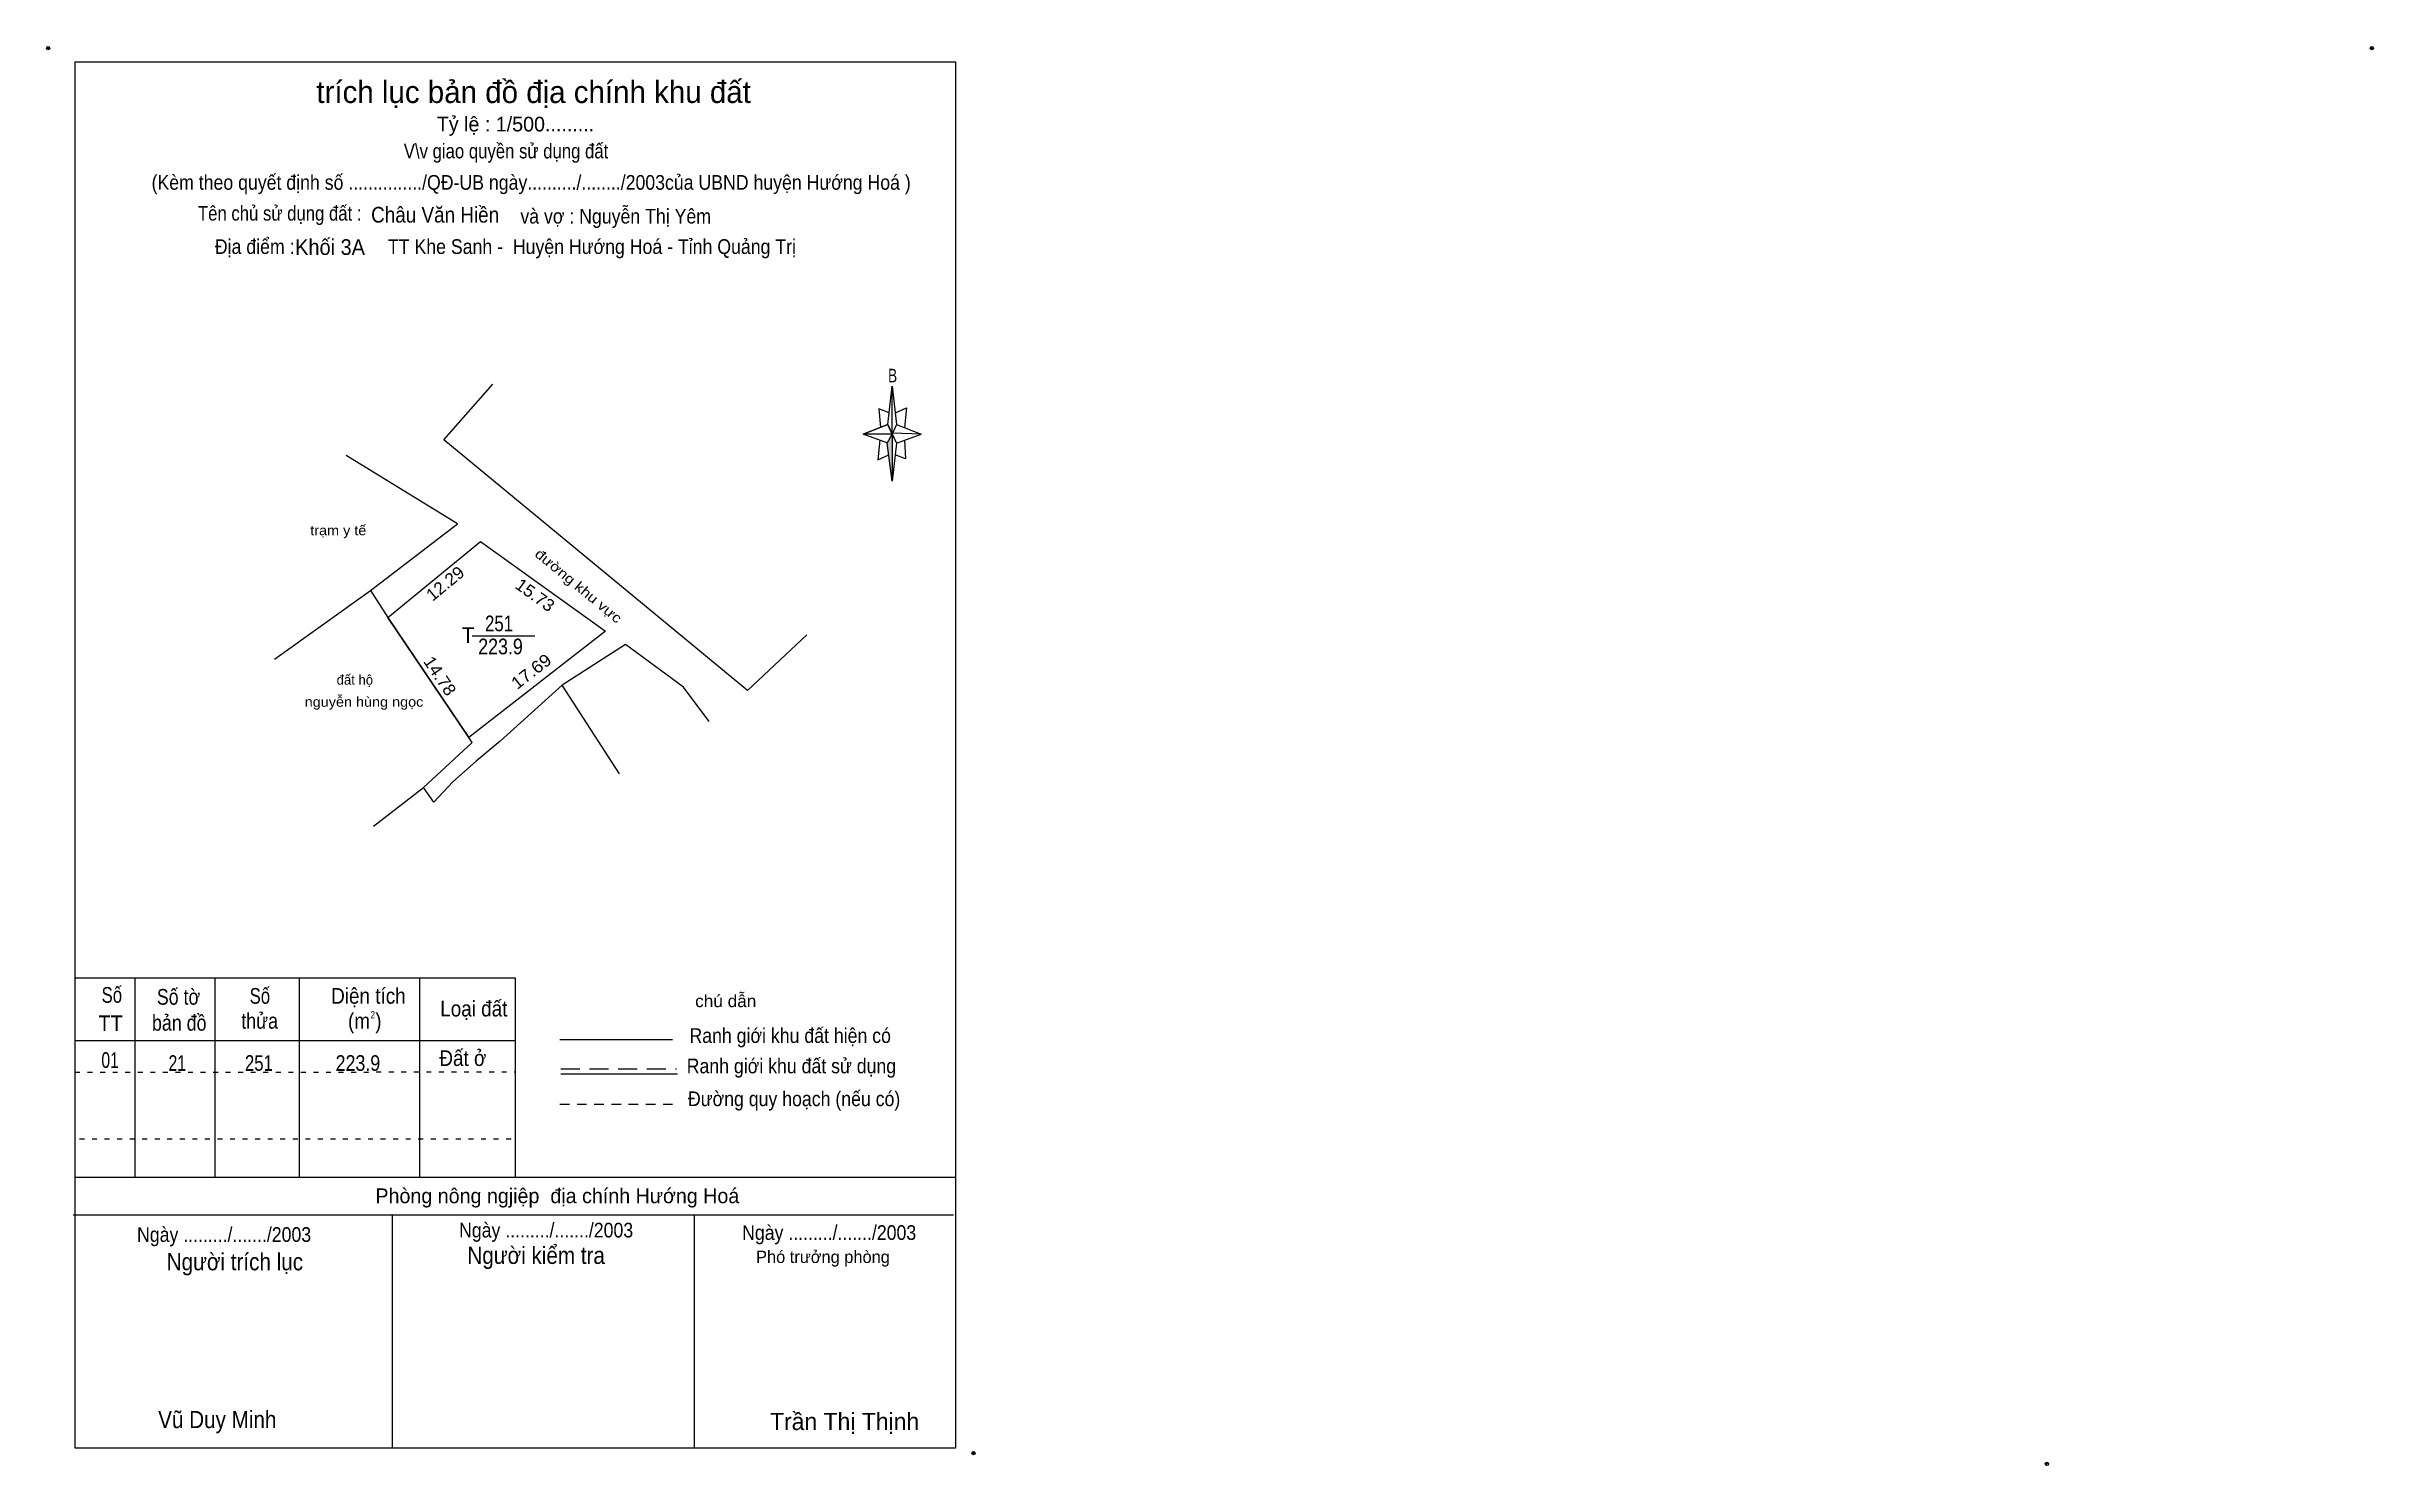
# Model space of a CAD drawing. Header units: centimetres. Extents: x 195089.9 to 195137.4, y 55.5 to 84.5.
import ezdxf
from ezdxf.enums import TextEntityAlignment as Align

# ---------------------------------------------------------------- set-up
doc = ezdxf.new("R2010")
doc.units = ezdxf.units.CM
doc.header["$LTSCALE"] = 0.13
doc.header["$PDMODE"] = 32
doc.header["$PDSIZE"] = 0.065
for name, pattern in [('DOTTED', [1.5, 0.3, -1.2]), ('MEDIUM_DASHED', [4.5, 3, -1.5]), ('SHORT_DASHED', [2.7, 1.5, -1.2])]:
    doc.linetypes.add(name, pattern=pattern)
for name, color, linetype, lineweight in [('1', 7, 'DOTTED', 13), ('2', 7, 'Continuous', 13), ('22', 7, 'Continuous', 13), ('33', 7, 'Continuous', 13), ('5', 7, 'Continuous', 13)]:
    doc.layers.add(name, color=color, linetype=linetype, lineweight=lineweight)
doc.layers.add('34', color=7, linetype='Continuous')
doc.layers.add('50', color=7, linetype='Continuous')

msp = doc.modelspace()

# ---------------------------------------------------------------- hatches: boundary and pattern name
at = {"layer": '5'}
msp.add_hatch(color=256, dxfattribs=at).paths.add_polyline_path([(195107.15, 76.56), (195107.15, 75.6), (195107.05, 76.38)])

# ---------------------------------------------------------------- linework, layer by layer
at = {"layer": '1'}
for p, q in [((195090.48, 63.54), (195099.46, 63.55)), ((195090.57, 62.18), (195099.46, 62.18))]:
    msp.add_line(p, q, dxfattribs=at)
at = {"layer": '2'}
msp.add_lwpolyline([(195096.86, 72.82), (195098.75, 74.37), (195101.3, 72.54), (195098.51, 70.37)], close=True, dxfattribs=at)
at = {"layer": '22'}
for p, q in [((195094.55, 71.97), (195096.51, 73.37)), ((195096.51, 73.37), (195096.86, 72.82)), ((195096.86, 72.82), (195098.51, 70.37)), ((195096.57, 68.56), (195097.59, 69.35)), ((195097.8, 69.05), (195097.59, 69.35))]:
    msp.add_line(p, q, dxfattribs=at)
for points in [[(195105.41, 72.47), (195104.2, 71.33), (195098, 76.45), (195099, 77.58)], [(195096.51, 73.37), (195098.28, 74.73), (195096.01, 76.13)], [(195096.86, 72.82), (195098.75, 74.37), (195101.3, 72.54), (195098.51, 70.37)], [(195103.42, 70.7), (195102.89, 71.4), (195101.71, 72.27), (195100.42, 71.44)], [(195101.59, 69.63), (195100.42, 71.44), (195099.15, 70.3)], [(195097.59, 69.35), (195098.58, 70.27), (195098.51, 70.37)], [(195099.15, 70.3), (195098.66, 69.89), (195098.19, 69.47), (195097.8, 69.05)]]:
    msp.add_lwpolyline(points, dxfattribs=at)
at = {"layer": '33'}
msp.add_line((195098.58, 72.45), (195099.86, 72.45), dxfattribs=at)
at = {"layer": '5'}
for p, q in [((195107.06, 76.76), (195107.15, 77.54)), ((195107.06, 76.38), (195106.56, 76.56)), ((195107.24, 76.76), (195107.74, 76.56)), ((195107.4, 76.44), (195107.42, 76.06)), ((195107.24, 76.38), (195107.15, 75.6)), ((195107.42, 76.06), (195107.21, 76.14)), ((195090.48, 65.47), (195099.46, 65.47)), ((195091.7, 65.47), (195091.7, 61.4)), ((195093.33, 65.47), (195093.33, 61.4)), ((195095.05, 65.47), (195095.05, 61.4)), ((195097.51, 65.47), (195097.51, 61.4)), ((195099.46, 65.47), (195099.46, 61.4)), ((195090.48, 64.19), (195099.46, 64.19)), ((195100.37, 64.21), (195102.67, 64.21)), ((195100.39, 63.51), (195102.77, 63.51)), ((195090.48, 61.4), (195108.44, 61.4)), ((195090.44, 60.63), (195108.4, 60.63)), ((195096.95, 60.63), (195096.95, 55.87)), ((195103.11, 60.63), (195103.11, 55.87))]:
    msp.add_line(p, q, dxfattribs=at)
at = {"layer": '5', "linetype": 'MEDIUM_DASHED'}
msp.add_line((195100.39, 63.61), (195102.75, 63.61), dxfattribs=at)
at = {"layer": '5', "linetype": 'SHORT_DASHED'}
msp.add_line((195100.37, 62.89), (195102.75, 62.89), dxfattribs=at)
at = {"layer": '5'}
for points in [[(195090.48, 84.16), (195108.44, 84.16), (195108.44, 55.87), (195090.48, 55.87)], [(195107.15, 77.54), (195107.24, 76.76), (195107.15, 76.56)], [(195107.15, 76.56), (195106.56, 76.56), (195107.06, 76.76), (195107.24, 76.38), (195107.74, 76.56), (195107.15, 76.58)], [(195107.15, 76.56), (195107.15, 75.6), (195107.05, 76.38)]]:
    msp.add_lwpolyline(points, close=True, dxfattribs=at)
for points in [[(195107.09, 77), (195106.88, 77.08), (195106.91, 76.7)], [(195107.22, 77), (195107.44, 77.1), (195107.4, 76.7)], [(195107.15, 76.56), (195107.06, 76.76), (195106.56, 76.56)], [(195106.9, 76.44), (195106.86, 76.04), (195107.08, 76.14)], [(195107.15, 76.56), (195107.24, 76.38), (195107.74, 76.56)]]:
    msp.add_lwpolyline(points, dxfattribs=at)
for p in [(195089.93, 84.44), (195137.34, 84.44), (195108.81, 55.77), (195130.71, 55.55)]:
    msp.add_point(p, dxfattribs=at)

# ---------------------------------------------------------------- texts
at = {"layer": '1'}
for s, height, width, p in [('trạm y tế', 0.2, 1.1, (195095.85, 74.5)), ('nguyễn hùng ngọc', 0.2, 1.1, (195096.375, 71)), ('2', 0.15, 0.8, (195096.555, 64.64))]:
    msp.add_text(s, height=height, dxfattribs=dict(at, width=width)).set_placement(p, align=Align.CENTER)
at = {"layer": '1', "width": 1.2}
msp.add_text('đường khu vực', height=0.2, rotation=320.486, dxfattribs=at).set_placement((195100.6864, 73.389), align=Align.CENTER)
at = {"layer": '1'}
msp.add_text('đất hộ ', height=0.2, dxfattribs=at).set_placement((195096.225, 71.45), align=Align.CENTER)
at = {"layer": '33'}
for s, width, p in [('251', 0.8, (195099.13, 72.54)), ('223.9', 0.85, (195099.16, 72.07))]:
    msp.add_text(s, height=0.32, dxfattribs=dict(at, width=width)).set_placement(p, align=Align.CENTER)
msp.add_text('T', height=0.32, dxfattribs=at).set_placement((195098.63, 72.3), align=Align.RIGHT)
at = {"layer": '34'}
for s, width, p in [('Châu Văn Hiền', 0.9, (195096.52, 80.88)), ('Khối 3A', 0.95, (195094.97, 80.22))]:
    msp.add_text(s, height=0.32, dxfattribs=dict(at, width=width)).set_placement(p)
at = {"layer": '5'}
for s, height, p in [('trích lục bản đồ địa chính khu đất', 0.45, (195099.835, 83.32)), ('Tỷ lệ : 1/500.........', 0.3, (195099.465, 82.74)), ('Phòng nông ngjiệp  địa chính Hướng Hoá ', 0.3, (195100.375, 60.87)), ('Phó trưởng phòng ', 0.25, (195105.785, 59.65)), ('Trần Thị Thịnh', 0.35, (195106.18, 56.24))]:
    msp.add_text(s, height=height, dxfattribs=at).set_placement(p, align=Align.CENTER)
for s, height, width, p in [('V\\v giao quyền sử dụng đất ', 0.3, 0.85, (195099.32, 82.19)), ('(Kèm theo quyết định số .............../QĐ-UB ngày........../......../2003của UBND huyện Hướng Hoá )', 0.3, 0.9, (195099.785, 81.55)), ('Tên chủ sử dụng đất :', 0.3, 0.85, (195094.655, 80.92)), ('và vợ : Nguyễn Thị Yêm ', 0.3, 0.9, (195101.56, 80.86)), ('Địa điểm :                   TT Khe Sanh -  Huyện Hướng Hoá - Tỉnh Quảng Trị ', 0.3, 0.9, (195099.31, 80.24)), ('B', 0.2756, 0.75, (195107.16, 77.62)), ('Số', 0.32, 0.8, (195091.23, 64.96)), ('Số tờ', 0.32, 0.85, (195092.59, 64.92)), ('Số', 0.32, 0.8, (195094.25, 64.94)), ('Diện tích', 0.32, 0.9, (195096.465, 64.94)), ('chú dẫn', 0.25, 1.05, (195103.755, 64.87)), ('TT', 0.32, 0.95, (195091.205, 64.38)), ('bản đồ', 0.32, 0.85, (195092.605, 64.39)), ('thửa', 0.32, 0.85, (195094.245, 64.43)), ('(m )', 0.32, 0.9, (195096.39, 64.43)), ('Loại đất', 0.32, 0.9, (195098.615, 64.68)), ('Ranh giới khu đất hiện có ', 0.3, 0.9, (195105.12, 64.14)), ('01', 0.32, 0.75, (195091.195, 63.63)), ('21', 0.32, 0.75, (195092.565, 63.57)), ('251', 0.32, 0.8, (195094.23, 63.57)), ('223.9', 0.32, 0.85, (195096.25, 63.57)), ('Đất ở ', 0.32, 0.9, (195098.445, 63.67)), ('Ranh giới khu đất sử dụng', 0.3, 0.9, (195105.095, 63.52)), ('Đường quy hoạch (nếu có)', 0.3, 0.9, (195105.15, 62.85)), ('Ngày ........./......./2003', 0.3, 0.9, (195093.52, 60.08)), ('Ngày ........./......./2003', 0.3, 0.9, (195100.09, 60.17)), ('Ngày ........./......./2003', 0.3, 0.9, (195105.865, 60.12)), ('Người trích lục', 0.35, 0.9, (195093.74, 59.5)), ('Người kiểm tra ', 0.35, 0.9, (195099.945, 59.63)), ('Vũ Duy Minh ', 0.35, 0.9, (195093.44, 56.28))]:
    msp.add_text(s, height=height, dxfattribs=dict(at, width=width)).set_placement(p, align=Align.CENTER)
at = {"layer": '50'}
for s, rotation, width, p in [('12.29', 39.453, 1.05, (195098.1106, 73.4185)), ('15.73', 324.107, 1.05, (195099.7917, 73.1782)), ('14.78', 303.97, 1.05, (195097.8194, 71.5598)), ('17.69', 37.835, 1.1, (195099.8633, 71.6222))]:
    msp.add_text(s, height=0.25, rotation=rotation, dxfattribs=dict(at, width=width)).set_placement(p, align=Align.CENTER)

doc.saveas('drawing.dxf')
